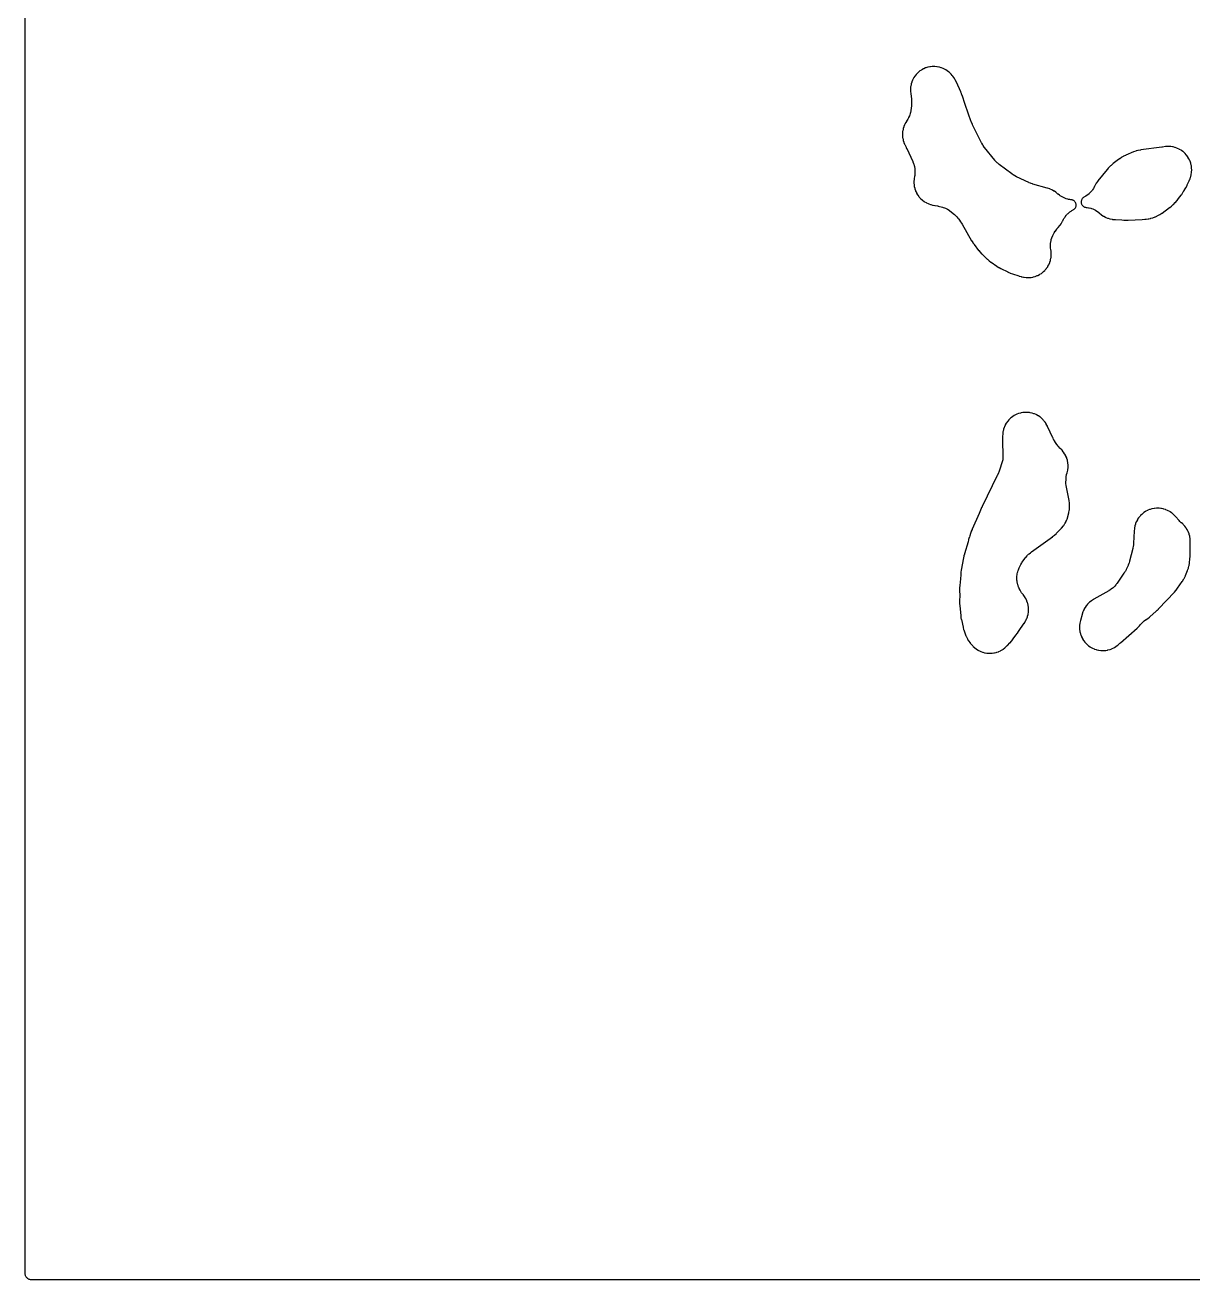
# Model space of a CAD drawing. Header units: millimetres. Extents: x 0 to 300, y 0 to 300.
# Drawn here: x -0.1 to 139.6, y -0.1 to 150 of the extents above; entities that cross this region are included whole.
import ezdxf

# ---------------------------------------------------------------- set-up
doc = ezdxf.new("R2010")
doc.units = ezdxf.units.MM
doc.layers.add('CUT', color=7, linetype='CONTINUOUS')

msp = doc.modelspace()

# ---------------------------------------------------------------- linework, layer by layer
at = {"layer": 'CUT'}
msp.add_lwpolyline([(299.2289, -0.05), (0.7696, -0.05), (0.6717, -0.0452), (0.5941, -0.0337), (0.5181, -0.0146), (0.4442, 0.0118), (0.3733, 0.0453), (0.3061, 0.0856), (0.2431, 0.1323), (0.185, 0.185), (0.1323, 0.2431), (0.0856, 0.3061), (0.0453, 0.3733), (0.0118, 0.4442), (-0.0146, 0.5181), (-0.0337, 0.5941), (-0.0452, 0.6717), (-0.05, 0.7696), (-0.05, 299.2304)], dxfattribs=at)
for points in [[(106.1739, 133.4528), (106.2047, 133.3631), (106.2619, 133.1659), (106.274, 133.12), (106.2746, 133.1173), (106.2846, 133.0695), (106.3229, 132.8615), (106.3356, 132.7648), (106.3505, 132.5784), (106.3534, 132.4808), (106.3493, 132.2938), (106.3422, 132.1965), (106.3162, 131.9866), (106.3089, 131.9383), (106.2495, 131.601), (106.2416, 131.5372), (106.2256, 131.3213), (106.2241, 131.257), (106.2298, 131.0406), (106.2347, 130.9765), (106.2622, 130.7618), (106.2735, 130.6985), (106.3224, 130.4876), (106.34, 130.4258), (106.4097, 130.2208), (106.4335, 130.1611), (106.5234, 129.9641), (106.5531, 129.9071), (106.6623, 129.7202), (106.6975, 129.6664), (106.825, 129.4914), (106.8654, 129.4414), (107.0097, 129.28), (107.0549, 129.2343), (107.2148, 129.0883), (107.2643, 129.0474), (107.438, 128.9181), (107.4914, 128.8824), (107.6772, 128.7711), (107.7339, 128.7409), (107.9299, 128.6489), (107.9894, 128.6246), (108.1936, 128.5527), (108.2552, 128.5344), (108.4656, 128.4834), (108.5288, 128.4714), (108.7109, 128.4462), (108.7685, 128.4364), (109.0453, 128.3807), (109.1013, 128.3677), (109.1251, 128.3612), (109.1304, 128.3598), (109.6571, 128.2136), (109.7018, 128.2), (109.8939, 128.1364), (109.981, 128.1028), (110.166, 128.0209), (110.2083, 128.001), (110.2528, 127.9786), (110.3216, 127.9338), (110.4906, 127.811), (110.5289, 127.7817), (111.0666, 127.3483), (111.1078, 127.3132), (111.2816, 127.1561), (111.3577, 127.0792), (111.4948, 126.9239), (111.5617, 126.8389), (111.696, 126.6469), (111.7258, 126.6017), (111.9859, 126.1814), (113.1226, 124.2218), (113.1331, 124.2045), (113.2542, 124.0101), (113.2767, 123.9765), (113.4098, 123.7902), (113.4218, 123.7739), (113.965, 123.0628), (113.9803, 123.0436), (114.1276, 122.8652), (114.1603, 122.8287), (114.3208, 122.6622), (114.3382, 122.6448), (114.9939, 122.015), (115.0126, 121.9978), (115.1918, 121.8388), (115.2311, 121.8066), (115.4224, 121.6624), (115.443, 121.6475), (116.1499, 121.1572), (116.1698, 121.1439), (116.3598, 121.0223), (116.4011, 120.9981), (116.5997, 120.8911), (116.6209, 120.8801), (117.4426, 120.4761), (117.4639, 120.4661), (117.7067, 120.3577), (117.7503, 120.3401), (118.0003, 120.2498), (118.0226, 120.2422), (118.7635, 120.0049), (118.7728, 120.0014), (118.8207, 119.9854), (119.0299, 119.9243), (119.0759, 119.913), (119.1281, 119.8983), (119.1725, 119.8875), (119.3424, 119.8526), (119.3961, 119.8439), (119.6325, 119.816), (119.6956, 119.8116), (119.9083, 119.8076), (119.9715, 119.8096), (120.1837, 119.8266), (120.2464, 119.8347), (120.4559, 119.8726), (120.5175, 119.8869), (120.7222, 119.9453), (120.7821, 119.9656), (120.9801, 120.0438), (121.0377, 120.0699), (121.227, 120.1674), (121.2817, 120.199), (121.4605, 120.3146), (121.5118, 120.3515), (121.6784, 120.4842), (121.7258, 120.526), (121.8784, 120.6745), (121.9215, 120.7207), (122.0587, 120.8835), (122.097, 120.9338), (122.2175, 121.1094), (122.2506, 121.1632), (122.3532, 121.3498), (122.3809, 121.4066), (122.4646, 121.6024), (122.4866, 121.6616), (122.5505, 121.8647), (122.5665, 121.9259), (122.6101, 122.1343), (122.62, 122.1967), (122.6429, 122.4084), (122.6465, 122.4715), (122.6484, 122.6844), (122.6458, 122.7476), (122.6267, 122.9596), (122.6179, 123.0222), (122.6046, 123.0915), (122.5963, 123.1422), (122.5663, 123.3627), (122.5579, 123.4651), (122.5523, 123.6618), (122.5549, 123.7645), (122.5704, 123.9606), (122.584, 124.0625), (122.6204, 124.2559), (122.6447, 124.3556), (122.709, 124.5687), (122.7244, 124.6154), (122.7406, 124.6571), (122.8193, 124.8454), (122.8598, 124.9304), (122.9453, 125.0894), (122.994, 125.17), (123.1079, 125.3394), (123.1351, 125.3778), (123.3023, 125.6019), (123.3257, 125.632), (123.4416, 125.7751), (123.4662, 125.8043), (123.6578, 126.0226), (123.697, 126.0719), (123.8206, 126.2444), (123.8548, 126.2973), (123.9609, 126.4811), (123.9896, 126.5372), (123.9974, 126.5542), (124.0176, 126.5961), (124.1094, 126.7754), (124.1558, 126.856), (124.252, 127.006), (124.3059, 127.0817), (124.4162, 127.2216), (124.4772, 127.2918), (124.6005, 127.4204), (124.668, 127.4843), (124.8031, 127.6004), (124.8765, 127.6575), (125.0223, 127.76), (125.1008, 127.8097), (125.2558, 127.8976), (125.2694, 127.9044), (125.3249, 127.936), (125.3769, 127.9729), (125.4251, 128.0149), (125.4688, 128.0614), (125.5076, 128.1121), (125.5412, 128.1663), (125.5693, 128.2237), (125.5915, 128.2835), (125.6076, 128.3453), (125.6175, 128.4084), (125.621, 128.4721), (125.6182, 128.5359), (125.609, 128.5991), (125.5936, 128.661), (125.5721, 128.7212), (125.5447, 128.7788), (125.5117, 128.8335), (125.4734, 128.8846), (125.4303, 128.9316), (125.3826, 128.9741), (125.331, 129.0116), (125.2758, 129.0438), (125.2178, 129.0704), (125.1574, 129.091), (125.0952, 129.1055), (125.0319, 129.1137), (124.9698, 129.1187), (124.8767, 129.1307), (124.6996, 129.1625), (124.6081, 129.1836), (124.4349, 129.2325), (124.3459, 129.2624), (124.1783, 129.328), (124.0927, 129.3665), (123.9323, 129.4481), (123.8508, 129.4948), (123.6993, 129.5918), (123.6227, 129.6462), (123.4628, 129.772), (123.4266, 129.8019), (123.2416, 129.9629), (123.192, 130.0019), (123.019, 130.1247), (122.9659, 130.1586), (122.7816, 130.2638), (122.7255, 130.2923), (122.5318, 130.3789), (122.4731, 130.4017), (122.1913, 130.4957), (122.1612, 130.5049), (120.4385, 130.9867), (120.399, 130.9987), (120.2289, 131.0542), (120.1516, 131.0832), (119.9869, 131.1532), (119.9492, 131.1702), (118.4983, 131.8618), (118.1054, 132.0784), (117.9607, 132.1764), (117.9215, 132.2044), (116.4076, 133.3448), (116.3766, 133.3692), (116.2441, 133.4778), (116.1851, 133.5304), (116.0763, 133.6357), (116.0218, 133.693), (115.909, 133.8218), (115.8836, 133.8521), (114.67, 135.3588), (114.6384, 135.4002), (114.5068, 135.583), (114.4507, 135.6706), (114.3396, 135.8667), (114.3152, 135.9126), (113.2363, 138.0835), (113.2133, 138.1332), (113.1092, 138.3766), (113.0891, 138.4275), (112.3407, 140.4966), (111.9765, 141.6084), (111.9714, 141.6235), (111.911, 141.7935), (111.8995, 141.8233), (111.8307, 141.99), (111.8245, 142.0047), (111.3131, 143.1613), (111.2998, 143.1897), (111.1672, 143.4538), (111.1364, 143.5084), (111.0237, 143.6869), (110.9877, 143.7382), (110.858, 143.9048), (110.839, 143.9269), (110.8366, 143.9304), (110.7987, 143.9799), (110.6629, 144.1402), (110.6203, 144.1858), (110.4696, 144.3322), (110.4228, 144.3734), (110.2586, 144.5044), (110.208, 144.5408), (110.0317, 144.6552), (109.9778, 144.6866), (109.7913, 144.7833), (109.7346, 144.8093), (109.5396, 144.8873), (109.4806, 144.9077), (109.2789, 144.9664), (109.2182, 144.9809), (109.0117, 145.0197), (108.95, 145.0282), (108.7407, 145.0467), (108.6784, 145.0492), (108.4683, 145.0473), (108.406, 145.0437), (108.1971, 145.0213), (108.1355, 145.0116), (107.9298, 144.969), (107.8694, 144.9534), (107.6688, 144.891), (107.6102, 144.8696), (107.4166, 144.788), (107.3604, 144.761), (107.1757, 144.6609), (107.1224, 144.6285), (106.9483, 144.5109), (106.8984, 144.4735), (106.7365, 144.3395), (106.6905, 144.2974), (106.5425, 144.1483), (106.5008, 144.102), (106.368, 143.9392), (106.331, 143.889), (106.2146, 143.714), (106.1827, 143.6605), (106.084, 143.475), (106.0574, 143.4186), (105.9771, 143.2244), (105.9562, 143.1657), (105.8952, 142.9646), (105.8801, 142.9041), (105.839, 142.6981), (105.8298, 142.6364), (105.809, 142.4274), (105.8058, 142.3651), (105.8055, 142.155), (105.8084, 142.0927), (105.8365, 141.8), (105.8402, 141.769), (105.9257, 141.1815), (105.9312, 141.1361), (105.9503, 140.9388), (105.9548, 140.8474), (105.955, 140.6721), (105.9508, 140.5808), (105.9322, 140.3834), (105.9268, 140.338), (105.8506, 139.8037), (105.8422, 139.7538), (105.7999, 139.5388), (105.7751, 139.4407), (105.7179, 139.2555), (105.683, 139.1606), (105.5966, 138.9592), (105.5754, 138.9132), (105.5349, 138.8311), (105.5313, 138.8237), (105.5028, 138.7702), (105.3569, 138.5162), (105.3251, 138.4646), (105.2602, 138.3664), (105.2284, 138.313), (105.1304, 138.128), (105.1041, 138.0718), (105.0245, 137.8782), (105.0037, 137.8196), (104.9432, 137.6192), (104.9282, 137.5589), (104.8874, 137.3536), (104.8783, 137.2922), (104.8577, 137.0839), (104.8546, 137.0218), (104.8543, 136.8125), (104.8572, 136.7504), (104.8771, 136.5421), (104.8861, 136.4806), (104.9261, 136.2752), (104.941, 136.2148), (105.0008, 136.0142), (105.0214, 135.9556), (105.1004, 135.7618), (105.1266, 135.7055), (105.2904, 135.3938), (105.3021, 135.3708), (105.3572, 135.2588), (105.3683, 135.2355), (106.0789, 133.687), (106.0976, 133.6434)], [(126.3582, 129.2414), (126.3215, 129.19), (126.2901, 129.1351), (126.2643, 129.0774), (126.2443, 129.0175), (126.2303, 128.9559), (126.2224, 128.8932), (126.2208, 128.83), (126.2254, 128.767), (126.2362, 128.7047), (126.2531, 128.6438), (126.2759, 128.5849), (126.3044, 128.5285), (126.3383, 128.4752), (126.3773, 128.4255), (126.4211, 128.3799), (126.4691, 128.3388), (126.5209, 128.3026), (126.5761, 128.2718), (126.634, 128.2465), (126.6941, 128.2271), (126.7559, 128.2137), (126.8186, 128.2064), (126.8302, 128.2057), (126.9225, 128.1951), (127.0984, 128.1662), (127.1893, 128.1468), (127.3615, 128.1011), (127.4501, 128.0729), (127.617, 128.0107), (127.7025, 127.9741), (127.8627, 127.8961), (127.9442, 127.8514), (128.0961, 127.7582), (128.1729, 127.7058), (128.3336, 127.5844), (128.37, 127.5554), (128.6455, 127.3255), (128.6967, 127.2869), (128.8753, 127.1659), (128.9301, 127.1326), (129.12, 127.0301), (129.1778, 127.0025), (129.377, 126.9194), (129.4373, 126.8978), (129.6438, 126.835), (129.706, 126.8195), (129.9177, 126.7777), (129.9811, 126.7685), (130.2819, 126.7399), (130.3138, 126.7377), (131.1013, 126.7026), (131.3061, 126.6912), (131.3207, 126.6906), (131.4848, 126.6852), (131.5139, 126.6849), (131.5717, 126.6856), (131.5898, 126.6852), (131.6206, 126.6854), (131.6775, 126.6869), (131.6781, 126.6869), (131.6927, 126.6873), (131.7017, 126.6876), (131.7951, 126.6902), (131.8105, 126.6908), (131.8477, 126.6928), (133.4976, 126.7509), (133.5312, 126.753), (133.847, 126.7808), (133.9137, 126.7902), (134.0004, 126.8072), (134.2434, 126.8312), (134.3027, 126.8399), (134.5007, 126.8785), (134.5589, 126.8927), (134.7525, 126.9496), (134.8091, 126.9692), (135.0714, 127.0738), (135.099, 127.0856), (135.2727, 127.1645), (135.301, 127.1782), (135.5642, 127.3137), (135.6185, 127.3452), (135.8672, 127.5058), (135.8931, 127.5235), (136.7993, 128.1741), (136.8201, 128.1897), (137.0135, 128.3409), (137.0532, 128.3746), (137.2337, 128.541), (137.2525, 128.559), (137.4676, 128.7741), (137.4877, 128.7952), (137.6728, 128.998), (137.7101, 129.0428), (137.876, 129.2615), (137.8931, 129.2851), (137.9853, 129.419), (137.9872, 129.4213), (138.2057, 129.6997), (138.2485, 129.7614), (138.4328, 130.0634), (138.4494, 130.0925), (138.5718, 130.2703), (138.5888, 130.2961), (138.7425, 130.544), (138.7725, 130.5981), (138.9015, 130.8597), (138.9145, 130.8878), (139.1243, 131.3706), (139.215, 131.5632), (139.239, 131.6216), (139.3101, 131.8218), (139.3283, 131.8822), (139.3794, 132.0885), (139.3915, 132.1504), (139.422, 132.3607), (139.428, 132.4235), (139.4326, 132.525), (139.4387, 132.6232), (139.4394, 132.6868), (139.4314, 132.9009), (139.4258, 132.9643), (139.3966, 133.1766), (139.3848, 133.2391), (139.3346, 133.4474), (139.3166, 133.5084), (139.246, 133.7107), (139.2221, 133.7697), (139.1317, 133.964), (139.1021, 134.0202), (138.9928, 134.2046), (138.9577, 134.2577), (138.8308, 134.4303), (138.7906, 134.4796), (138.6471, 134.6387), (138.6022, 134.6838), (138.4437, 134.8279), (138.3945, 134.8683), (138.2224, 134.996), (138.1695, 135.0313), (137.9856, 135.1413), (137.9294, 135.1712), (137.7355, 135.2623), (137.6767, 135.2865), (137.4747, 135.3579), (137.4137, 135.3761), (137.2056, 135.4272), (137.1431, 135.4393), (136.931, 135.4694), (136.8676, 135.4752), (136.6536, 135.4841), (136.5899, 135.4836), (136.376, 135.4712), (136.3128, 135.4644), (135.9531, 135.4074), (135.9401, 135.4054), (135.8771, 135.3963), (135.864, 135.3945), (133.3528, 135.0667), (133.324, 135.0623), (133.0535, 135.0144), (132.9967, 135.0016), (132.8073, 134.95), (132.7519, 134.9321), (132.4946, 134.836), (132.4676, 134.8252), (131.5461, 134.4325), (131.5216, 134.4214), (131.2927, 134.3123), (131.2452, 134.2871), (131.0888, 134.1957), (131.0435, 134.1666), (130.8362, 134.0208), (130.8145, 134.0048), (130.5431, 133.7964), (130.0432, 133.4299), (130.0186, 133.411), (129.7917, 133.2271), (129.7455, 133.1858), (129.5968, 133.0394), (129.5549, 132.9938), (129.4571, 132.8768), (129.3515, 132.7604), (129.3267, 132.7314), (128.2244, 131.3605), (128.2049, 131.3351), (128.0276, 131.0904), (127.9927, 131.0367), (127.8841, 130.8502), (127.8547, 130.7933), (127.8403, 130.7615), (127.8198, 130.7193), (127.7266, 130.5384), (127.6795, 130.4571), (127.5819, 130.306), (127.5271, 130.2297), (127.4152, 130.0888), (127.3532, 130.0183), (127.228, 129.889), (127.1595, 129.8248), (127.0223, 129.7084), (126.9478, 129.6513), (126.7998, 129.5488), (126.7201, 129.4992), (126.5495, 129.4043), (126.4958, 129.3709), (126.4457, 129.3324), (126.3997, 129.2891)], [(111.846, 79.1723), (111.8519, 79.1348), (111.8917, 78.9238), (111.8955, 78.9052), (112.0959, 77.9923), (112.1019, 77.9672), (112.1638, 77.7313), (112.1789, 77.6819), (112.2596, 77.4518), (112.2686, 77.4276), (112.4472, 76.9775), (112.4598, 76.9479), (112.5857, 76.6719), (112.6153, 76.6147), (112.7246, 76.4275), (112.7598, 76.3737), (112.9384, 76.1284), (112.9579, 76.1028), (113.0421, 75.9986), (113.0623, 75.9749), (113.2576, 75.7557), (113.3013, 75.7113), (113.4554, 75.5691), (113.5031, 75.5291), (113.6704, 75.4025), (113.7218, 75.3674), (113.9005, 75.2577), (113.9355, 75.2384), (113.9625, 75.2233), (114.1546, 75.1275), (114.213, 75.1019), (114.4137, 75.0257), (114.4743, 75.0061), (114.6816, 74.9503), (114.7439, 74.9368), (114.9558, 74.9018), (115.0191, 74.8946), (115.2333, 74.8809), (115.2971, 74.88), (115.5116, 74.8876), (115.5751, 74.8931), (115.7878, 74.9221), (115.8505, 74.9338), (116.0593, 74.9838), (116.1205, 75.0017), (116.3232, 75.0722), (116.3823, 75.0961), (116.5722, 75.1841), (116.6303, 75.2148), (116.8503, 75.3458), (116.9086, 75.385), (117.0932, 75.5244), (117.1463, 75.5692), (117.3844, 75.7933), (117.409, 75.8178), (117.6983, 76.1214), (117.7174, 76.1423), (117.8932, 76.344), (117.9285, 76.3883), (118.0858, 76.6047), (118.1019, 76.628), (118.2732, 76.8872), (118.4421, 77.0836), (118.4543, 77.0982), (118.5897, 77.2655), (118.6128, 77.2957), (118.7381, 77.4708), (118.7489, 77.4864), (119.4131, 78.4755), (119.4298, 78.5016), (119.5809, 78.7522), (119.6104, 78.8068), (119.7005, 78.9954), (119.7245, 79.0527), (119.796, 79.2491), (119.8143, 79.3084), (119.8664, 79.5109), (119.879, 79.5716), (119.9112, 79.7782), (119.9178, 79.8399), (119.9299, 80.0486), (119.9304, 80.1107), (119.9223, 80.3195), (119.9168, 80.3814), (119.8884, 80.5885), (119.877, 80.6495), (119.8287, 80.8529), (119.8115, 80.9125), (119.7437, 81.1103), (119.7208, 81.1679), (119.6342, 81.3582), (119.6057, 81.4134), (119.5011, 81.5943), (119.4675, 81.6465), (119.3458, 81.8165), (119.3073, 81.8651), (119.2352, 81.9476), (119.2032, 81.9862), (119.1799, 82.0159), (119.1073, 82.1111), (119.0531, 82.1899), (118.9571, 82.346), (118.911, 82.4298), (118.8205, 82.6161), (118.8007, 82.6597), (118.7615, 82.7518), (118.7442, 82.7952), (118.6741, 82.9851), (118.646, 83.0742), (118.6007, 83.2474), (118.5814, 83.3388), (118.5531, 83.5155), (118.5428, 83.6084), (118.5317, 83.7871), (118.5305, 83.8805), (118.5326, 83.9391), (118.5367, 84.0266), (118.5448, 84.1144), (118.5681, 84.2817), (118.5843, 84.3684), (118.6228, 84.5329), (118.6469, 84.6177), (118.7073, 84.7989), (118.7223, 84.8404), (118.8287, 85.1164), (118.8512, 85.1699), (118.9556, 85.3984), (119.0101, 85.5009), (119.1413, 85.7152), (119.1731, 85.7637), (119.4768, 86.1983), (119.5985, 86.3583), (119.6264, 86.3933), (119.7507, 86.5419), (119.8112, 86.6077), (119.9328, 86.7283), (119.9992, 86.7882), (120.1489, 86.9112), (120.1841, 86.9388), (120.2698, 87.0028), (122.7845, 88.81), (122.8077, 88.8275), (123.0225, 88.9972), (123.0664, 89.0352), (123.265, 89.2236), (123.2856, 89.2441), (123.8402, 89.8205), (123.8649, 89.8477), (124.0904, 90.1107), (124.1349, 90.1691), (124.2835, 90.3892), (124.3179, 90.4464), (124.4114, 90.622), (124.4378, 90.6777), (124.5161, 90.8666), (124.5368, 90.9241), (124.6212, 91.1997), (124.6295, 91.2291), (124.7415, 91.6683), (124.748, 91.6965), (124.8035, 91.964), (124.8127, 92.0212), (124.8348, 92.2151), (124.8388, 92.2729), (124.8447, 92.5236), (124.8435, 92.5798), (124.8285, 92.8125), (124.8227, 92.8667), (124.7843, 93.1208), (124.7797, 93.1476), (124.4322, 94.9328), (124.4247, 94.9768), (124.4007, 95.1402), (124.4004, 95.1831), (124.4102, 95.7721), (124.4104, 95.7888), (124.412, 95.8293), (124.4204, 95.9729), (124.4316, 96.0344), (124.475, 96.2228), (124.4861, 96.2661), (124.536, 96.4445), (124.544, 96.476), (124.6115, 96.7751), (124.6226, 96.8392), (124.6489, 97.0567), (124.6535, 97.1215), (124.6576, 97.3405), (124.6555, 97.4056), (124.6374, 97.6239), (124.6287, 97.6883), (124.5885, 97.9036), (124.5734, 97.9669), (124.5115, 98.177), (124.49, 98.2384), (124.4072, 98.4412), (124.3795, 98.5001), (124.2765, 98.6934), (124.2431, 98.7492), (124.121, 98.931), (124.0821, 98.9831), (123.9421, 99.1517), (123.8981, 99.1995), (123.7105, 99.3838), (123.6768, 99.4185), (123.535, 99.5725), (123.4732, 99.6468), (123.3476, 99.8143), (123.3196, 99.8537), (123.0744, 100.2176), (123.054, 100.2491), (122.9684, 100.3875), (122.9315, 100.4529), (122.857, 100.5975), (122.8404, 100.6312), (122.2, 102.0039), (122.1862, 102.0317), (122.0498, 102.2905), (122.0182, 102.3439), (121.9033, 102.5185), (121.8667, 102.5686), (121.7354, 102.7313), (121.6942, 102.7776), (121.5478, 102.9268), (121.5022, 102.969), (121.342, 103.1033), (121.2926, 103.1408), (121.1202, 103.2589), (121.0674, 103.2915), (120.8843, 103.3924), (120.8286, 103.4197), (120.6366, 103.5024), (120.5785, 103.5242), (120.3794, 103.5879), (120.3195, 103.6039), (120.1152, 103.6481), (120.054, 103.6582), (119.8463, 103.6824), (119.7844, 103.6865), (119.5754, 103.6905), (119.5134, 103.6886), (119.305, 103.6723), (119.2435, 103.6645), (119.0377, 103.6281), (118.9771, 103.6143), (118.7758, 103.5581), (118.7169, 103.5386), (118.522, 103.4632), (118.4653, 103.438), (118.2785, 103.3441), (118.2245, 103.3135), (118.0478, 103.2019), (117.997, 103.1663), (117.8318, 103.0381), (117.7847, 102.9978), (117.6328, 102.8542), (117.5898, 102.8094), (117.4525, 102.6518), (117.4141, 102.6031), (117.2927, 102.433), (117.2591, 102.3808), (117.1548, 102.1997), (117.1264, 102.1445), (117.0401, 101.9541), (117.0172, 101.8964), (116.9497, 101.6986), (116.9326, 101.639), (116.8846, 101.4355), (116.8733, 101.3745), (116.8452, 101.1674), (116.8398, 101.1056), (116.8288, 100.8132), (116.8283, 100.7822), (116.8578, 98.0316), (116.3595, 96.5332), (116.3369, 96.4723), (116.2178, 96.1816), (116.1911, 96.1223), (114.3816, 92.4382), (114.3775, 92.4298), (114.3286, 92.3264), (114.3204, 92.3084), (114.2786, 92.2125), (114.2748, 92.2036), (114.0144, 91.5807), (113.18, 89.7119), (113.1719, 89.6929), (113.0837, 89.477), (113.0694, 89.4383), (112.9953, 89.2171), (112.9891, 89.1975), (112.9031, 88.9103), (112.8511, 88.7719), (112.8362, 88.7276), (112.7617, 88.4743), (112.7555, 88.4518), (112.6958, 88.218), (112.2589, 86.759), (112.2539, 86.7414), (112.2003, 86.5416), (112.1918, 86.506), (112.1496, 86.3034), (112.1462, 86.2854), (111.8867, 84.831), (111.8833, 84.81), (111.849, 84.5719), (111.8443, 84.5295), (111.8258, 84.2897), (111.8246, 84.2684), (111.8043, 83.8027), (111.7103, 82.9947), (111.7078, 82.9689), (111.6894, 82.7252), (111.6876, 82.6734), (111.689, 82.429), (111.6897, 82.4031), (111.7173, 81.8043), (111.6888, 81.1478), (111.6882, 81.1252), (111.6861, 80.8706), (111.6873, 80.8256), (111.7031, 80.5714), (111.7049, 80.549), (111.8167, 79.4041), (111.8188, 79.3853)], [(126.0189, 77.9585), (126.0206, 77.8962), (126.0366, 77.6868), (126.0444, 77.6249), (126.0807, 77.418), (126.0944, 77.3572), (126.1507, 77.1549), (126.1703, 77.0957), (126.246, 76.8998), (126.2713, 76.8428), (126.3656, 76.6552), (126.3963, 76.6009), (126.5085, 76.4234), (126.5444, 76.3723), (126.6733, 76.2065), (126.714, 76.1593), (126.8584, 76.0068), (126.9034, 75.9637), (127.0621, 75.826), (127.1111, 75.7875), (127.2823, 75.6659), (127.3349, 75.6323), (127.5171, 75.528), (127.5727, 75.4997), (127.7642, 75.4136), (127.8223, 75.3908), (128.0213, 75.3237), (128.0813, 75.3067), (128.2859, 75.2593), (128.3473, 75.2483), (128.5555, 75.221), (128.6177, 75.2159), (128.8276, 75.2091), (128.8899, 75.2101), (129.0995, 75.2237), (129.1614, 75.2307), (129.3687, 75.2647), (129.4297, 75.2777), (129.6326, 75.3317), (129.6921, 75.3506), (129.8888, 75.424), (129.9461, 75.4486), (130.1348, 75.5409), (130.1894, 75.5709), (130.3682, 75.6811), (130.4197, 75.7163), (130.5869, 75.8434), (130.6347, 75.8834), (130.82, 76.0551), (130.854, 76.0851), (130.9082, 76.1307), (130.9192, 76.1402), (132.9207, 77.9045), (132.9439, 77.9259), (133.1586, 78.1349), (133.2019, 78.1814), (133.3145, 78.3152), (133.3457, 78.3505), (133.4848, 78.5001), (133.5523, 78.566), (133.6877, 78.6856), (133.7613, 78.7445), (133.9269, 78.864), (133.9658, 78.8907), (134.1285, 78.9964), (134.179, 79.0328), (134.4082, 79.2158), (134.4321, 79.2357), (135.1923, 79.9054), (135.2035, 79.9155), (135.3281, 80.0306), (135.3497, 80.0514), (135.4688, 80.1722), (135.4792, 80.1831), (137.3642, 82.1867), (137.3798, 82.204), (137.553, 82.402), (137.5823, 82.4381), (137.7406, 82.6482), (137.7543, 82.667), (138.3091, 83.4618), (138.3287, 83.4916), (138.5055, 83.7776), (138.5396, 83.8403), (138.6834, 84.1442), (138.6978, 84.1769), (138.9443, 84.783), (138.9547, 84.8103), (139.047, 85.0705), (139.064, 85.1266), (139.1126, 85.3177), (139.1244, 85.3751), (139.1677, 85.6477), (139.1717, 85.6767), (139.2322, 86.2162), (139.2339, 86.2329), (139.2502, 86.4229), (139.2522, 86.4566), (139.2584, 86.6471), (139.2588, 86.664), (139.2685, 88.1829), (139.2679, 88.2157), (139.254, 88.5245), (139.2478, 88.5897), (139.2154, 88.8081), (139.2024, 88.8724), (139.1479, 89.0863), (139.1284, 89.1489), (139.0522, 89.3562), (139.0265, 89.4165), (138.9295, 89.6148), (138.8978, 89.6722), (138.781, 89.8595), (138.7435, 89.9133), (138.6082, 90.0878), (138.5654, 90.1375), (138.413, 90.2972), (138.3654, 90.3422), (138.2166, 90.4691), (138.1901, 90.4926), (138.0771, 90.5964), (138.0267, 90.6462), (137.9217, 90.7581), (137.8979, 90.7844), (137.523, 91.2144), (137.5016, 91.2378), (137.2939, 91.4534), (137.2476, 91.4969), (137.0847, 91.6355), (137.0343, 91.6742), (136.8585, 91.796), (136.8045, 91.8295), (136.6174, 91.9332), (136.5605, 91.9612), (136.364, 92.0459), (136.3045, 92.0682), (136.1007, 92.133), (136.0393, 92.1492), (135.83, 92.1935), (135.7673, 92.2035), (135.5547, 92.2269), (135.4913, 92.2306), (135.2774, 92.2328), (135.214, 92.2303), (135.0009, 92.2112), (134.938, 92.2024), (134.7279, 92.1623), (134.6662, 92.1474), (134.4611, 92.0866), (134.4012, 92.0656), (134.2031, 91.9849), (134.1455, 91.958), (133.9564, 91.8581), (133.9018, 91.8256), (133.7236, 91.7074), (133.6724, 91.6697), (133.5068, 91.5344), (133.4596, 91.4919), (133.3082, 91.3408), (133.2655, 91.2938), (133.1298, 91.1285), (133.092, 91.0775), (132.9733, 90.8995), (132.9407, 90.845), (132.8402, 90.6561), (132.8132, 90.5987), (132.732, 90.4008), (132.7108, 90.3409), (132.6496, 90.136), (132.6344, 90.0743), (132.5938, 89.8643), (132.5848, 89.8014), (132.5574, 89.5033), (132.5552, 89.4716), (132.4952, 88.0505), (132.4917, 88.0001), (132.471, 87.7823), (132.4562, 87.6824), (132.4127, 87.4679), (132.4013, 87.4187), (132.0098, 85.9031), (131.9982, 85.8618), (131.9437, 85.6842), (131.9149, 85.6034), (131.8448, 85.4314), (131.8278, 85.392), (131.6065, 84.9115), (131.5879, 84.8733), (131.5035, 84.7095), (131.4612, 84.6357), (131.3626, 84.4801), (131.3391, 84.4446), (130.5297, 83.2835), (130.5247, 83.2764), (130.5073, 83.2513), (130.502, 83.2438), (130.4761, 83.2074), (130.4707, 83.1999), (130.4654, 83.1927), (130.4525, 83.1753), (130.4, 83.1063), (130.3568, 83.0536), (130.2294, 82.9087), (130.1646, 82.842), (130.0346, 82.7203), (129.9637, 82.6601), (129.8225, 82.5515), (129.7462, 82.4985), (129.6556, 82.4419), (129.6464, 82.4361), (129.6091, 82.4119), (129.58, 82.3937), (129.5766, 82.3917), (129.5566, 82.3801), (129.5382, 82.3693), (129.5302, 82.3647), (127.7314, 81.3371), (127.7045, 81.3208), (127.4544, 81.1611), (127.4031, 81.1247), (127.2365, 80.9936), (127.189, 80.9523), (127.0361, 80.8055), (126.9929, 80.7598), (126.8551, 80.5986), (126.8166, 80.5489), (126.6953, 80.375), (126.6619, 80.3217), (126.5583, 80.1368), (126.5303, 80.0804), (126.4453, 79.8862), (126.423, 79.8274), (126.3313, 79.5452), (126.3224, 79.5151), (126.1334, 78.8181), (126.1259, 78.7878), (126.0629, 78.5007), (126.0525, 78.4392), (126.0277, 78.2307), (126.0233, 78.1685)]]:
    msp.add_lwpolyline(points, close=True, dxfattribs=at)

doc.saveas('drawing.dxf')
